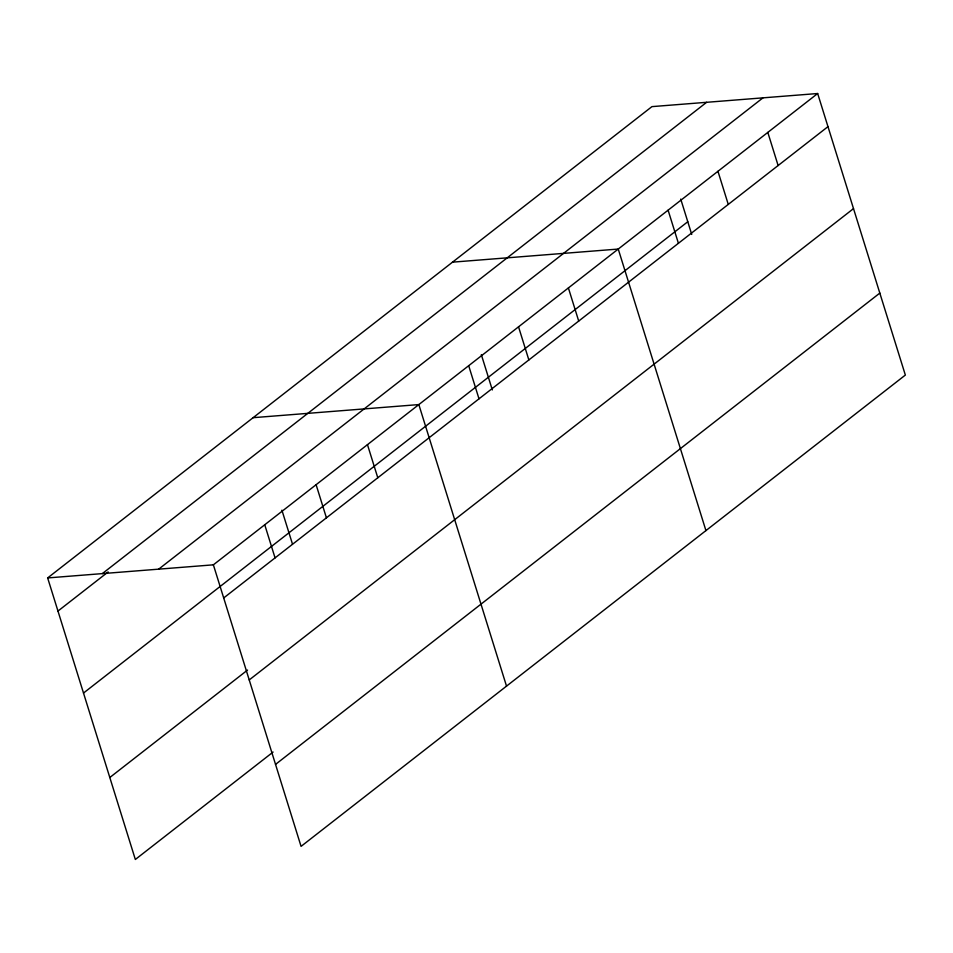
<?xml version="1.0" encoding="UTF-8"?>
<svg xmlns="http://www.w3.org/2000/svg" width="953" height="953" viewBox="0 0 953 953"><rect width="100%" height="100%" fill="white"/><g stroke="black" fill="none" stroke-linecap="round" stroke-linejoin="round"><path stroke-width="1.43" d="M273.094 752.048L135.338 859.475L47.65 577.935L651.935 106.629L817.662 93.525L905.35 375.065L301.065 846.371L213.377 564.831L817.662 93.525M102.34 573.611L706.626 102.305M57.966 611.064L108.165 571.919M158.686 569.155L762.972 97.849M83.507 693.045L687.78 221.727M223.693 597.96L827.978 126.642M109.809 777.505L247.554 670.066M249.233 679.93L853.507 208.624M275.536 764.401L879.822 293.083M452.52 262.158L618.247 249.055L705.935 530.595M253.105 417.688L418.832 404.584L506.519 686.124M47.65 577.935L213.377 564.831M767.808 132.407L778.125 165.536M717.954 171.29L728.271 204.418M680.74 199.117L691.723 234.402M668.101 210.172L678.417 243.301M568.393 287.937L578.709 321.066M518.539 326.819L528.855 359.948M481.325 354.647L492.32 389.932M468.685 365.702L479.002 398.83M367.465 444.646L377.793 477.775M316.11 484.708L326.426 517.836M281.909 510.189L292.464 544.056M264.743 524.769L275.06 557.898"/></g></svg>
